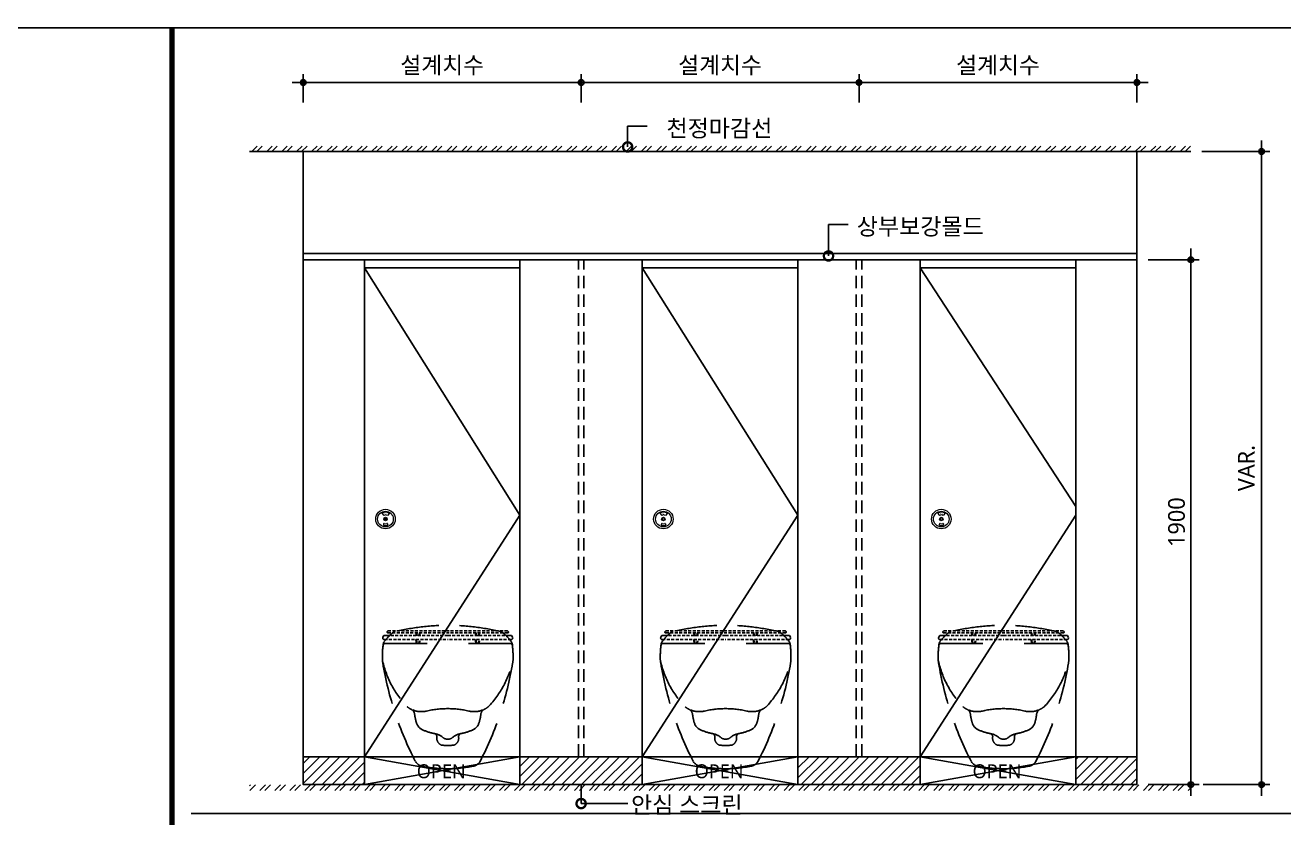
# Model space of a CAD drawing. Extents: x -256 to 8104, y -176 to 5714.
# Drawn here: x 2220 to 4485, y 4116 to 5543 of the extents above; entities that cross this region are included whole.
import ezdxf
from ezdxf.enums import TextEntityAlignment as Align

# ---------------------------------------------------------------- set-up
doc = ezdxf.new("R2010")
doc.units = 0
doc.header["$LTSCALE"] = 30
doc.linetypes.add('HIDDEN', pattern=[0.375, 0.25, -0.125])
doc.layers.get('0').update_dxf_attribs({"linetype": 'CONTINUOUS'})
doc.layers.get('DEFPOINTS').update_dxf_attribs({"linetype": 'CONTINUOUS'})
for name, color, linetype in [('DIM', 7, 'CONTINUOUS'), ('HAT', 8, 'CONTINUOUS'), ('HID', 9, 'HIDDEN'), ('문자', 3, 'CONTINUOUS'), ('부자재', 4, 'CONTINUOUS'), ('잠금쇠(회전형)', 4, 'CONTINUOUS'), ('치수', 1, 'CONTINUOUS'), ('판넬', 2, 'CONTINUOUS'), ('해치', 8, 'CONTINUOUS')]:
    doc.layers.add(name, color=color, linetype=linetype)
doc.styles.add('HDW', font='gulim.ttc')
doc.styles.add('돋움', font='malgun.ttf')
doc.dimstyles.new('10', dxfattribs={"dimscale": 10, "dimtxt": 3, "dimasz": 1, "dimexe": 1.5, "dimexo": 2, "dimgap": 1, "dimtad": 1, "dimdec": 0, "dimlunit": 6, "dimtxsty": '돋움', "dimblk": 'DIMDOT', "dimcen": -1, "dimdle": 1.5, "dimclrt": 3, "dimazin": 3, "dimtfac": 1, "dimtdec": 0, "dimtix": 1, "dimtmove": 2, "dimatfit": 3, "dimldrblk": 'DIMDOT', "dimarcsym": 0})
pattern_1 = [(45, (151.98, -13962.043), (-8.980256, 8.980256), [])]

# ---------------------------------------------------------------- blocks, each defined once
blk = doc.blocks.new('DIMDOT')
at = {"linetype": 'Continuous'}
blk.add_line((-2, 0), (2, 0), dxfattribs=at)
for radius in [0.5, 0.25]:
    blk.add_circle((0, 0), radius, dxfattribs=at)
blk = doc.blocks.new('*D1097')
at = {"layer": 'DEFPOINTS', "color": 0}
for p in [(11693.7, -8346.1), (11193.7, -8402.4), (11693.7, -8402.4)]:
    blk.add_point(p, dxfattribs=at)
at = {"layer": 'DIM', "color": 0, "lineweight": -2, "ltscale": 10}
for p, q in [((11193.7, -8382.4), (11193.7, -8331.1)), ((11693.7, -8382.4), (11693.7, -8331.1)), ((11203.7, -8346.1), (11683.7, -8346.1))]:
    blk.add_line(p, q, dxfattribs=at)
at = {"layer": 'DIM', "color": 0, "lineweight": -2, "xscale": 10, "yscale": 10, "zscale": 10, "rotation": 180}
blk.add_blockref('DIMDOT', (11193.7, -8346.1), dxfattribs=at)
at = {"layer": 'DIM', "color": 0, "lineweight": -2, "xscale": 10, "yscale": 10, "zscale": 10}
blk.add_blockref('DIMDOT', (11693.7, -8346.1), dxfattribs=at)
at = {"layer": 'DIM', "color": 3, "insert": (11443.7, -8316.5), "char_height": 30, "attachment_point": 5, "style": '돋움'}
blk.add_mtext('설계치수', dxfattribs=at)
blk = doc.blocks.new('*D1098')
at = {"layer": 'DEFPOINTS', "color": 0}
for p in [(12193.7, -8346.1), (11693.7, -8402.4), (12193.7, -8402.4)]:
    blk.add_point(p, dxfattribs=at)
at = {"layer": 'DIM', "color": 0, "lineweight": -2, "ltscale": 10}
for p, q in [((11693.7, -8382.4), (11693.7, -8331.1)), ((12193.7, -8382.4), (12193.7, -8331.1)), ((11703.7, -8346.1), (12183.7, -8346.1))]:
    blk.add_line(p, q, dxfattribs=at)
at = {"layer": 'DIM', "color": 0, "lineweight": -2, "xscale": 10, "yscale": 10, "zscale": 10, "rotation": 180}
blk.add_blockref('DIMDOT', (11693.7, -8346.1), dxfattribs=at)
at = {"layer": 'DIM', "color": 0, "lineweight": -2, "xscale": 10, "yscale": 10, "zscale": 10}
blk.add_blockref('DIMDOT', (12193.7, -8346.1), dxfattribs=at)
at = {"layer": 'DIM', "color": 3, "insert": (11943.7, -8316.5), "char_height": 30, "attachment_point": 5, "style": '돋움'}
blk.add_mtext('설계치수', dxfattribs=at)
blk = doc.blocks.new('*D1099')
at = {"layer": 'DEFPOINTS', "color": 0}
for p in [(12693.7, -8346.1), (12193.7, -8402.4), (12693.7, -8402.4)]:
    blk.add_point(p, dxfattribs=at)
at = {"layer": 'DIM', "color": 0, "lineweight": -2, "ltscale": 10}
for p, q in [((12193.7, -8382.4), (12193.7, -8331.1)), ((12693.7, -8382.4), (12693.7, -8331.1)), ((12203.7, -8346.1), (12683.7, -8346.1))]:
    blk.add_line(p, q, dxfattribs=at)
at = {"layer": 'DIM', "color": 0, "lineweight": -2, "xscale": 10, "yscale": 10, "zscale": 10, "rotation": 180}
blk.add_blockref('DIMDOT', (12193.7, -8346.1), dxfattribs=at)
at = {"layer": 'DIM', "color": 0, "lineweight": -2, "xscale": 10, "yscale": 10, "zscale": 10}
blk.add_blockref('DIMDOT', (12693.7, -8346.1), dxfattribs=at)
at = {"layer": 'DIM', "color": 3, "insert": (12443.7, -8316.5), "char_height": 30, "attachment_point": 5, "style": '돋움'}
blk.add_mtext('설계치수', dxfattribs=at)
blk = doc.blocks.new('*D1100')
at = {"layer": 'DEFPOINTS', "color": 0}
for p in [(12693.7, -8665.3), (12693.7, -9610.3), (12790.6, -9610.3)]:
    blk.add_point(p, dxfattribs=at)
at = {"layer": 'DIM', "color": 0, "lineweight": -2, "ltscale": 10}
for p, q in [((12713.7, -8665.3), (12805.6, -8665.3)), ((12790.6, -8675.3), (12790.6, -9600.3)), ((12713.7, -9610.3), (12805.6, -9610.3))]:
    blk.add_line(p, q, dxfattribs=at)
at = {"layer": 'DIM', "color": 0, "lineweight": -2, "xscale": 10, "yscale": 10, "zscale": 10}
for p, rotation in [((12790.6, -8665.3), 90), ((12790.6, -9610.3), 270)]:
    blk.add_blockref('DIMDOT', p, dxfattribs=dict(at, rotation=rotation))
at = {"layer": 'DIM', "color": 3, "insert": (12765, -9137.8), "char_height": 30, "attachment_point": 5, "rotation": 90, "style": '돋움'}
blk.add_mtext('1900', dxfattribs=at)
blk = doc.blocks.new('A$C460A2A32')
at = {"color": 0}
for p, q in [((12.8, 32), (11.2, 30.4)), ((12.8, 32), (162.3, 32)), ((311.8, 32), (162.3, 32)), ((311.8, 32), (313.4, 30.4)), ((2.8, 20), (0.5, 16)), ((2.8, 20), (8.6, 20)), ((3.9, 10), (162.3, 10)), ((8.6, 20), (162.3, 20)), ((12.6, 27), (162.3, 27)), ((312, 27), (162.3, 27)), ((316, 20), (162.3, 20)), ((320.7, 10), (162.3, 10)), ((321.8, 20), (316, 20)), ((321.8, 20), (324.1, 16))]:
    blk.add_line(p, q, dxfattribs=at)
for centre, radius, start, end in [((3.9, 14), 4, 150.0107, 270), ((12.6, 29), 2, 135, 270), ((108.9, 28.2), 26, 182.6717, 198.4118), ((108.9, 10), 26, 180, 202.6199), ((107.4, 28.2), 23, 183.0205, 200.9186), ((107.4, 10), 23, 180, 205.7715), ((68.6, 10), 23, 334.2285, 0), ((68.6, 28.2), 23, 339.0814, 356.9795), ((67.1, 10), 26, 337.3801, 0), ((67.1, 28.2), 26, 341.5882, 357.3283), ((257.5, 28.2), 26, 182.6717, 198.4118), ((257.5, 10), 26, 180, 202.6199), ((256, 28.2), 23, 183.0205, 200.9186), ((256, 10), 23, 180, 205.7715), ((217.2, 10), 23, 334.2285, 0), ((217.2, 28.2), 23, 339.0814, 356.9795), ((215.7, 10), 26, 337.3801, 0), ((215.7, 28.2), 26, 341.5882, 357.3283), ((312, 29), 2, 270, 45), ((320.7, 14), 4, 270, 29.9893)]:
    blk.add_arc(centre, radius, start, end, dxfattribs=at)
blk = doc.blocks.new('_DOTSMALL')
at = {"color": 0, "linetype": 'ByBlock', "const_width": 0.5}
blk.add_lwpolyline([(-0.0625, 0, 1), (0.0625, 0, 1)], format="xyb", close=True, dxfattribs=at)
blk = doc.blocks.new('A$C63EC304E')
at = {"layer": '치수', "color": 1, "xscale": 2.5, "yscale": 2.5, "zscale": 2.5, "rotation": 234.3098741996962}
blk.add_blockref('_DOTSMALL', (0.31, 0.31), dxfattribs=at)
blk = doc.blocks.new('A$C2BC9653E')
at = {"layer": '치수', "xscale": 0.3333333333333333, "yscale": 0.3333333333333333, "zscale": 0.3333333333333333}
blk.add_blockref('A$C63EC304E', (0, 0), dxfattribs=at)
blk = doc.blocks.new('A$C7FC71301')
at = {"layer": '치수', "rotation": 180}
blk.add_blockref('A$C2BC9653E', (0.208, 0.208), dxfattribs=at)
blk = doc.blocks.new('A$C4A20372B')
at = {"layer": '치수'}
blk.add_blockref('A$C7FC71301', (0, 0), dxfattribs=at)
blk = doc.blocks.new('A$C566469F5')
at = {"layer": '치수'}
blk.add_blockref('A$C4A20372B', (0, 0), dxfattribs=at)
blk = doc.blocks.new('A$C7E317CD4')
at = {"layer": '해치', "xscale": 2, "yscale": 2, "zscale": 2}
blk.add_blockref('A$C566469F5', (0, 0), dxfattribs=at)
blk = doc.blocks.new('A$C601D7F27')
at = {"layer": '치수'}
blk.add_blockref('A$C7E317CD4', (0, 0), dxfattribs=at)
blk = doc.blocks.new('A$C38802C08')
at = {"layer": '치수'}
blk.add_blockref('A$C601D7F27', (0, 0), dxfattribs=at)
blk = doc.blocks.new('*D1116')
at = {"layer": 'DEFPOINTS', "color": 0}
for p in [(12790.6, -8470.5), (12918, -8470.5), (12793.1, -9610.3)]:
    blk.add_point(p, dxfattribs=at)
at = {"layer": 'DIM', "color": 0, "lineweight": -2, "ltscale": 10}
for p, q in [((12810.6, -8470.5), (12933, -8470.5)), ((12918, -9600.3), (12918, -8480.5)), ((12813.1, -9610.3), (12933, -9610.3))]:
    blk.add_line(p, q, dxfattribs=at)
at = {"layer": 'DIM', "color": 0, "lineweight": -2, "xscale": 10, "yscale": 10, "zscale": 10}
for p, rotation in [((12918, -8470.5), 90), ((12918, -9610.3), 270)]:
    blk.add_blockref('DIMDOT', p, dxfattribs=dict(at, rotation=rotation))
at = {"layer": 'DIM', "color": 3, "insert": (12890.7, -9040.4), "char_height": 30, "attachment_point": 5, "rotation": 90, "style": '돋움'}
blk.add_mtext('VAR.', dxfattribs=at)
blk = doc.blocks.new('BASIC_41', base_point=(8473.5, -13786.3))
at = {"layer": 'HAT'}
h = blk.add_hatch(dxfattribs=at)
h.set_pattern_fill('ANSI32', color=256, scale=2, style=0)
h.set_pattern_definition([(45, (-142.39, -14103.519), (-13.470384, 13.470384), []), (45, (-133.41, -14103.519), (-13.470384, 13.470384), [])])
h.paths.add_polyline_path([(11097, -8460.5), (12790.6, -8460.5), (12790.6, -8470.5), (11097, -8470.5)])
h = blk.add_hatch(dxfattribs=at)
h.set_pattern_fill('ANSI32', color=256, scale=2, style=0)
h.set_pattern_definition([(45, (-142.39, -13921.539), (-13.470384, 13.470384), []), (45, (-133.41, -13921.539), (-13.470384, 13.470384), [])])
h.paths.add_polyline_path([(11097, -9620.8), (12790.6, -9620.8), (12790.6, -9610.8), (11097, -9610.8)])
at = {"layer": '해치', "transparency": 33554687}
h = blk.add_hatch(dxfattribs=at)
h.set_pattern_fill('ANSI31', color=3, scale=4)
h.set_pattern_definition(pattern_1)
h.paths.add_polyline_path([(11193.7, -9560.3), (11303.7, -9560.3), (11303.7, -9610.3), (11193.7, -9610.3)])
h = blk.add_hatch(dxfattribs=at)
h.set_pattern_fill('ANSI31', color=3, scale=4)
h.set_pattern_definition(pattern_1)
h.paths.add_polyline_path([(11583.7, -9560.3), (11803.7, -9560.3), (11803.7, -9610.3), (11583.7, -9610.3)])
h.paths.add_polyline_path([(12083.7, -9560.3), (12303.7, -9560.3), (12303.7, -9610.3), (12083.7, -9610.3)])
h.paths.add_polyline_path([(12583.7, -9560.3), (12693.7, -9560.3), (12693.7, -9610.3), (12583.7, -9610.3)])
at = {"color": 2}
blk.add_line((11097, -8470.5), (12790.6, -8470.5), dxfattribs=at)
for p, q in [((11193.7, -9131.7), (11193.7, -8470.5)), ((12693.7, -9131.7), (12693.7, -8470.5)), ((11193.7, -9145.4), (11193.7, -9610.3)), ((12693.7, -9145.4), (12693.7, -9610.3)), ((11193.7, -9610.3), (12693.7, -9610.3))]:
    blk.add_line(p, q)
at = {"color": 8}
blk.add_line((10992.3, -9662.1), (14340.1, -9662.1), dxfattribs=at)
at = {"color": 8, "const_width": 10}
blk.add_lwpolyline([(10957.6, -11017), (10957.6, -8247.9)], dxfattribs=at)
at = {"color": 2}
for points in [[(8472.8, -8247.9), (15725.1, -8247.9), (15725.1, -13786.2), (8472.8, -13786.2)], [(8472.8, -8247.9), (15725.1, -8247.9), (15725.1, -13786.2), (8472.8, -13786.2)], [(8472.8, -8247.9), (16454.7, -8247.9), (16454.7, -13786.2), (8472.8, -13786.2)], [(11193.7, -8654.3), (12693.7, -8654.3), (12693.7, -8665.3), (11193.7, -8665.3)]]:
    blk.add_lwpolyline(points, close=True, dxfattribs=at)
at = {"layer": 'HID', "ltscale": 3}
for p, q in [((11688.7, -9560.3), (11688.7, -8665.3)), ((11698.7, -9560.3), (11698.7, -8665.3)), ((12188.7, -9560.3), (12188.7, -8665.3)), ((12198.7, -9560.3), (12198.7, -8665.3))]:
    blk.add_line(p, q, dxfattribs=at)
at = {"layer": 'HID', "ltscale": 10}
for p, q in [((11341.5, -9356.3), (11453.7, -9356.3)), ((11565.9, -9356.3), (11453.7, -9356.3)), ((11841.5, -9356.3), (11953.7, -9356.3)), ((12065.9, -9356.3), (11953.7, -9356.3)), ((12341.5, -9356.3), (12453.7, -9356.3)), ((12565.9, -9356.3), (12453.7, -9356.3))]:
    blk.add_line(p, q, dxfattribs=at)
for centre, radius, start, end in [((11453.7, -9726.7), 403.1, 76.2923, 103.7077), ((11953.7, -9726.7), 403.1, 76.2923, 103.7077), ((12453.7, -9726.7), 403.1, 76.2923, 103.7077), ((11411.3, -9407), 90, 128.0065, 143.1013), ((11359.6, -9340.8), 6, 103.9579, 128.0065), ((11547.8, -9340.8), 6, 51.9935, 76.0421), ((11496.1, -9407), 90, 36.8987, 51.9935), ((11911.3, -9407), 90, 128.0065, 143.1013), ((11859.6, -9340.8), 6, 103.9579, 128.0065), ((12047.8, -9340.8), 6, 51.9935, 76.0421), ((11996.1, -9407), 90, 36.8987, 51.9935), ((12411.3, -9407), 90, 128.0065, 143.1013), ((12359.6, -9340.8), 6, 103.9579, 128.0065), ((12547.8, -9340.8), 6, 51.9935, 76.0421), ((12496.1, -9407), 90, 36.8987, 51.9935), ((11516.1, -9380.7), 180, 172.4918, 181.055), ((11341.5, -9360.5), 4.2, 90, 173.3826), ((11346.6, -9358.4), 9, 143.1013, 172.4918), ((11565.9, -9360.5), 4.2, 6.6174, 90), ((11560.8, -9358.4), 9, 7.5082, 36.8987), ((11391.3, -9380.7), 180, 358.945, 7.5082), ((12016.1, -9380.7), 180, 172.4918, 181.055), ((11841.5, -9360.5), 4.2, 90, 173.3826), ((11846.6, -9358.4), 9, 143.1013, 172.4918), ((12065.9, -9360.5), 4.2, 6.6174, 90), ((12060.8, -9358.4), 9, 7.5082, 36.8987), ((11891.3, -9380.7), 180, 358.945, 7.5082), ((12516.1, -9380.7), 180, 172.4918, 181.055), ((12341.5, -9360.5), 4.2, 90, 173.3826), ((12346.6, -9358.4), 9, 143.1013, 172.4918), ((12565.9, -9360.5), 4.2, 6.6174, 90), ((12560.8, -9358.4), 9, 7.5082, 36.8987), ((12391.3, -9380.7), 180, 358.945, 7.5082), ((11378.1, -9383.3), 42, 181.055, 190.5892), ((11509, -9348.3), 177, 192.809, 223.5419), ((11931.1, -9293.1), 602.3, 189.3568, 207.2383), ((10976.3, -9293.1), 602.3, 332.7617, 350.6432), ((11398.4, -9348.3), 177, 316.4581, 347.191), ((11529.3, -9383.3), 42, 349.4108, 358.945), ((11878.1, -9383.3), 42, 181.055, 190.5892), ((12009, -9348.3), 177, 192.809, 223.5419), ((12431.1, -9293.1), 602.3, 189.3568, 207.2383), ((11476.3, -9293.1), 602.3, 332.7617, 350.6432), ((11898.4, -9348.3), 177, 316.4581, 347.191), ((12029.3, -9383.3), 42, 349.4108, 358.945), ((12378.1, -9383.3), 42, 181.055, 190.5892), ((12509, -9348.3), 177, 192.809, 223.5419), ((12931.1, -9293.1), 602.3, 189.3568, 207.2383), ((11976.3, -9293.1), 602.3, 332.7617, 350.6432), ((12398.4, -9348.3), 177, 316.4581, 347.191), ((12529.3, -9383.3), 42, 349.4108, 358.945), ((11406.3, -9437), 42, 232.3598, 243.5689), ((11382.2, -9485.3), 12, 6.9609, 63.5689), ((11406.3, -9437), 42, 248.0565, 282.8609), ((11484.6, -9472.9), 91.1, 186.9609, 196.5836), ((11453.7, -9644.6), 171, 90, 102.8609), ((11453.7, -9644.6), 171, 77.1391, 90), ((11501.1, -9437), 42, 257.1391, 291.9435), ((11422.8, -9472.9), 91.1, 343.4164, 353.0391), ((11525.1, -9485.3), 12, 116.4311, 173.0391), ((11501.1, -9437), 42, 296.4311, 307.6402), ((11906.3, -9437), 42, 232.3598, 243.5689), ((11882.2, -9485.3), 12, 6.9609, 63.5689), ((11906.3, -9437), 42, 248.0565, 282.8609), ((11984.6, -9472.9), 91.1, 186.9609, 196.5836), ((11953.7, -9644.6), 171, 90, 102.8609), ((11953.7, -9644.6), 171, 77.1391, 90), ((12001.1, -9437), 42, 257.1391, 291.9435), ((11922.8, -9472.9), 91.1, 343.4164, 353.0391), ((12025.1, -9485.3), 12, 116.4311, 173.0391), ((12001.1, -9437), 42, 296.4311, 307.6402), ((12406.3, -9437), 42, 232.3598, 243.5689), ((12382.2, -9485.3), 12, 6.9609, 63.5689), ((12406.3, -9437), 42, 248.0565, 282.8609), ((12484.6, -9472.9), 91.1, 186.9609, 196.5836), ((12453.7, -9644.6), 171, 90, 102.8609), ((12453.7, -9644.6), 171, 77.1391, 90), ((12501.1, -9437), 42, 257.1391, 291.9435), ((12422.8, -9472.9), 91.1, 343.4164, 353.0391), ((12525.1, -9485.3), 12, 116.4311, 173.0391), ((12501.1, -9437), 42, 296.4311, 307.6402), ((11417.4, -9492.9), 21, 196.5836, 247.6201), ((11490, -9492.9), 21, 292.3799, 343.4164), ((11917.4, -9492.9), 21, 196.5836, 247.6201), ((11990, -9492.9), 21, 292.3799, 343.4164), ((12417.4, -9492.9), 21, 196.5836, 247.6201), ((12490, -9492.9), 21, 292.3799, 343.4164), ((11453.7, -9404.7), 116.3, 247.6201, 258.9228), ((11428.2, -9524.3), 6, 0, 77.9673), ((11425.6, -9548.3), 30, 49.4621, 78.9228), ((11447.6, -9526.7), 13.6, 169.8446, 248.5821), ((11453.7, -9515.4), 13.3, 229.4621, 270), ((11453.7, -9515.4), 13.3, 270, 310.5379), ((11481.8, -9548.3), 30, 101.0772, 130.5379), ((11459.8, -9526.7), 13.6, 291.4179, 10.1554), ((11479.2, -9524.3), 6, 102.0327, 180), ((11453.7, -9404.7), 116.3, 281.0772, 292.3799), ((11953.7, -9404.7), 116.3, 247.6201, 258.9228), ((11928.2, -9524.3), 6, 0, 77.9673), ((11925.6, -9548.3), 30, 49.4621, 78.9228), ((11947.6, -9526.7), 13.6, 169.8446, 248.5821), ((11953.7, -9515.4), 13.3, 229.4621, 270), ((11953.7, -9515.4), 13.3, 270, 310.5379), ((11981.8, -9548.3), 30, 101.0772, 130.5379), ((11959.8, -9526.7), 13.6, 291.4179, 10.1554), ((11979.2, -9524.3), 6, 102.0327, 180), ((11953.7, -9404.7), 116.3, 281.0772, 292.3799), ((12453.7, -9404.7), 116.3, 247.6201, 258.9228), ((12428.2, -9524.3), 6, 0, 77.9673), ((12425.6, -9548.3), 30, 49.4621, 78.9228), ((12447.6, -9526.7), 13.6, 169.8446, 248.5821), ((12453.7, -9515.4), 13.3, 229.4621, 270), ((12453.7, -9515.4), 13.3, 270, 310.5379), ((12481.8, -9548.3), 30, 101.0772, 130.5379), ((12459.8, -9526.7), 13.6, 291.4179, 10.1554), ((12479.2, -9524.3), 6, 102.0327, 180), ((12453.7, -9404.7), 116.3, 281.0772, 292.3799), ((11453.7, -9368.8), 171, 266.2838, 270), ((11453.7, -9368.8), 171, 270, 273.7162), ((11953.7, -9368.8), 171, 266.2838, 270), ((11953.7, -9368.8), 171, 270, 273.7162), ((12453.7, -9368.8), 171, 266.2838, 270), ((12453.7, -9368.8), 171, 270, 273.7162), ((11411.1, -9559.6), 18, 210.6249, 258.7833), ((11453.7, -9344.8), 237, 258.7833, 270), ((11453.7, -9344.8), 237, 270, 281.2167), ((11496.3, -9559.6), 18, 281.2167, 329.3751), ((11911.1, -9559.6), 18, 210.6249, 258.7833), ((11953.7, -9344.8), 237, 258.7833, 270), ((11953.7, -9344.8), 237, 270, 281.2167), ((11996.3, -9559.6), 18, 281.2167, 329.3751), ((12411.1, -9559.6), 18, 210.6249, 258.7833), ((12453.7, -9344.8), 237, 258.7833, 270), ((12453.7, -9344.8), 237, 270, 281.2167), ((12496.3, -9559.6), 18, 281.2167, 329.3751)]:
    blk.add_arc(centre, radius, start, end, dxfattribs=at)
at = {"layer": '부자재', "color": 3}
blk.add_line((12693.7, -8470.5), (11193.7, -8470.5), dxfattribs=at)
blk.add_line((12693.7, -8470.5), (11193.7, -8470.5), dxfattribs=at)
at = {"layer": '잠금쇠(회전형)', "linetype": 'Continuous', "lineweight": 15}
for p, q in [((11335.1, -9121.6), (11338.7, -9125.6)), ((11348.8, -9121.6), (11345.2, -9125.6)), ((11835.1, -9121.6), (11838.7, -9125.6)), ((11848.8, -9121.6), (11845.2, -9125.6)), ((12335.1, -9121.6), (12338.7, -9125.6)), ((12348.8, -9121.6), (12345.2, -9125.6)), ((11338.4, -9140.8), (11338, -9141.9)), ((11340.3, -9129.3), (11340.3, -9135.1)), ((11343, -9129.4), (11343, -9135.1)), ((11345.5, -9140.8), (11345.9, -9141.9)), ((11838.4, -9140.8), (11838, -9141.9)), ((11840.3, -9129.3), (11840.3, -9135.1)), ((11843, -9129.4), (11843, -9135.1)), ((11845.5, -9140.8), (11845.9, -9141.9)), ((12338.4, -9140.8), (12338, -9141.9)), ((12340.3, -9129.3), (12340.3, -9135.1)), ((12343, -9129.4), (12343, -9135.1)), ((12345.5, -9140.8), (12345.9, -9141.9))]:
    blk.add_line(p, q, dxfattribs=at)
for centre, radius in [((11341.7, -9132.2), 17.6), ((11341.7, -9132.2), 14.1), ((11841.7, -9132.2), 17.6), ((11841.7, -9132.2), 14.1), ((12341.7, -9132.2), 17.6), ((12341.7, -9132.2), 14.1), ((11341.7, -9132.2), 3.21), ((11841.7, -9132.2), 3.21), ((12341.7, -9132.2), 3.21)]:
    blk.add_circle(centre, radius, dxfattribs=at)
for centre, radius, start, end in [((11342, -9133.9), 14.1, 61.0478, 118.9522), ((11342, -9131.6), 6.81, 61.8696, 118.1304), ((11842, -9133.9), 14.1, 61.0478, 118.9522), ((11842, -9131.6), 6.81, 61.8696, 118.1304), ((12342, -9133.9), 14.1, 61.0478, 118.9522), ((12342, -9131.6), 6.81, 61.8696, 118.1304), ((11338.9, -9142.3), 0.98, 160.8571, 255.4685), ((11339.3, -9141.1), 0.98, 72.2332, 160.8571), ((11342, -9130.5), 13.2, 255.4685, 284.5315), ((11342, -9132.8), 7.75, 252.2332, 287.7668), ((11344.6, -9141.1), 0.98, 19.1429, 107.7668), ((11345, -9142.3), 0.98, 284.5315, 19.1429), ((11838.9, -9142.3), 0.98, 160.8571, 255.4685), ((11839.3, -9141.1), 0.98, 72.2332, 160.8571), ((11842, -9130.5), 13.2, 255.4685, 284.5315), ((11842, -9132.8), 7.75, 252.2332, 287.7668), ((11844.6, -9141.1), 0.98, 19.1429, 107.7668), ((11845, -9142.3), 0.98, 284.5315, 19.1429), ((12338.9, -9142.3), 0.98, 160.8571, 255.4685), ((12339.3, -9141.1), 0.98, 72.2332, 160.8571), ((12342, -9130.5), 13.2, 255.4685, 284.5315), ((12342, -9132.8), 7.75, 252.2332, 287.7668), ((12344.6, -9141.1), 0.98, 19.1429, 107.7668), ((12345, -9142.3), 0.98, 284.5315, 19.1429)]:
    blk.add_arc(centre, radius, start, end, dxfattribs=at)
at = {"layer": '치수'}
for p, q in [((11777.4, -8461.9), (11777.4, -8424.8)), ((11777.4, -8424.8), (11812.5, -8424.8)), ((12138.8, -8658.3), (12138.8, -8601.6)), ((12138.8, -8601.6), (12173.9, -8601.6)), ((11583.7, -9125), (11303.7, -8679.9)), ((12083.7, -9125), (11803.7, -8679.9)), ((12583.7, -9109.5), (12303.7, -8679.9)), ((11583.7, -9125), (11303.7, -9560.3)), ((12083.7, -9125), (11803.7, -9560.3)), ((12583.7, -9125), (12303.7, -9560.3)), ((11303.7, -9610.3), (11583.7, -9560.3)), ((11303.7, -9560.3), (11583.7, -9610.3)), ((11803.7, -9610.3), (12083.7, -9560.3)), ((11803.7, -9560.3), (12083.7, -9610.3)), ((12303.7, -9610.3), (12583.7, -9560.3)), ((12303.7, -9560.3), (12583.7, -9610.3)), ((11693.7, -9610.3), (11693.7, -9644.6)), ((11777.8, -9644.6), (11693.7, -9644.6))]:
    blk.add_line(p, q, dxfattribs=at)
at = {"layer": '판넬'}
for p, q in [((11583.7, -8679.9), (11303.7, -8679.9)), ((11303.7, -8695.3), (11303.7, -9560.3)), ((11583.7, -8695.3), (11583.7, -9517.2)), ((12083.7, -8679.9), (11803.7, -8679.9)), ((11803.7, -8695.3), (11803.7, -9560.3)), ((12083.7, -8695.3), (12083.7, -8707.7)), ((12583.7, -8679.9), (12303.7, -8679.9)), ((12303.7, -8695.3), (12303.7, -9560.3)), ((12583.7, -8695.3), (12583.7, -8707.7)), ((12083.7, -8707.7), (12083.7, -9517.2)), ((12583.7, -8707.7), (12583.7, -9517.2)), ((11583.7, -9517.2), (11583.7, -9560.3)), ((12083.7, -9517.2), (12083.7, -9560.3)), ((12583.7, -9517.2), (12583.7, -9560.3)), ((11583.7, -9560.3), (11303.7, -9560.3)), ((12083.7, -9560.3), (11803.7, -9560.3)), ((12583.7, -9560.3), (12303.7, -9560.3))]:
    blk.add_line(p, q, dxfattribs=at)
at = {"layer": '판넬', "color": 3}
for p, q in [((11303.7, -9560.3), (11193.7, -9560.3)), ((11803.7, -9560.3), (11583.7, -9560.3)), ((11803.7, -9560.3), (11703.7, -9560.3)), ((12303.7, -9560.3), (12083.7, -9560.3)), ((12693.7, -9560.3), (12583.7, -9560.3))]:
    blk.add_line(p, q, dxfattribs=at)
at = {"layer": '판넬'}
for points in [[(11303.7, -9560.3), (11193.7, -9560.3), (11193.7, -8665.3), (11303.7, -8665.3)], [(11583.7, -8665.3), (11803.7, -8665.3), (11803.7, -9560.3), (11583.7, -9560.3)], [(12083.7, -8665.3), (12303.7, -8665.3), (12303.7, -9560.3), (12083.7, -9560.3)], [(12693.7, -9560.3), (12583.7, -9560.3), (12583.7, -8665.3), (12693.7, -8665.3)]]:
    blk.add_lwpolyline(points, close=True, dxfattribs=at)
at = {"layer": '해치', "color": 3}
blk.add_line((11583.7, -8695.3), (11583.7, -8665.3), dxfattribs=at)
for points in [[(11193.7, -9560.3), (11303.7, -9560.3), (11303.7, -9610.3), (11193.7, -9610.3)], [(11583.7, -9560.3), (11803.7, -9560.3), (11803.7, -9610.3), (11583.7, -9610.3)], [(12083.7, -9560.3), (12303.7, -9560.3), (12303.7, -9610.3), (12083.7, -9610.3)], [(12583.7, -9560.3), (12693.7, -9560.3), (12693.7, -9610.3), (12583.7, -9610.3)]]:
    blk.add_lwpolyline(points, close=True, dxfattribs=at)
at = {"layer": 'HID', "ltscale": 10, "xscale": 0.7200000000011642, "yscale": 0.7200000000011642, "zscale": 0.7200000000011642}
for p in [(11336.8, -9356.5), (11836.8, -9356.5), (12336.8, -9356.5)]:
    blk.add_blockref('A$C460A2A32', p, dxfattribs=at)
at = {"layer": '해치', "xscale": -20, "yscale": 20, "zscale": 20, "rotation": 180}
for p in [(11773.2, -8458), (12134.6, -8654.3)]:
    blk.add_blockref('A$C38802C08', p, dxfattribs=at)
at = {"layer": '해치', "xscale": -20, "yscale": 20, "zscale": 20}
blk.add_blockref('A$C38802C08', (11697.9, -9648.7), dxfattribs=at)
at = {"layer": '문자', "style": '돋움'}
for s, height, p in [('천정마감선', 30.34, (11942.5, -8428.3)), ('상부보강몰드', 30.34, (12303.9, -8605.1)), ('OPEN', 25, (11442, -9586.3)), ('OPEN', 25, (11942, -9586.3)), ('OPEN', 25, (12442, -9586.3)), ('안심 스크린', 30.34, (11883.9, -9646.3))]:
    blk.add_text(s, height=height, dxfattribs=at).set_placement(p, align=Align.MIDDLE)
at = {"layer": '잠금쇠(회전형)', "linetype": 'Continuous', "lineweight": 15, "style": 'HDW', "width": 0.659278}
for p, p2 in [((11338.8, -9123.7), (11345, -9123.7)), ((11838.8, -9123.7), (11845, -9123.7)), ((12338.8, -9123.7), (12345, -9123.7))]:
    blk.add_text('사용중', height=2.3, dxfattribs=at).set_placement(p, p2, align=Align.FIT)
at = {"layer": 'DIM', "ltscale": 10}
for base, p1, p2, picture, middle in [((11693.7, -8346.1), (11193.7, -8402.4), (11693.7, -8402.4), '*D1097', (11443.7, -8316.5)), ((12193.7, -8346.1), (11693.7, -8402.4), (12193.7, -8402.4), '*D1098', (11943.7, -8316.5)), ((12693.7, -8346.1), (12193.7, -8402.4), (12693.7, -8402.4), '*D1099', (12443.7, -8316.5))]:
    dim = blk.add_linear_dim(base=base, p1=p1, p2=p2, text='설계치수', dimstyle='10', override={"dimtxsty": '돋움'}, dxfattribs=at)
    dim.commit()
    dim.dimension.update_dxf_attribs({"geometry": picture, "text_midpoint": middle})
dim = blk.add_linear_dim(base=(12918, -8470.5), p1=(12793.1, -9610.3), p2=(12790.6, -8470.5), angle=90, text='VAR.', dimstyle='10', dxfattribs=at)
dim.commit()
dim.dimension.update_dxf_attribs({"geometry": '*D1116', "text_midpoint": (12890.7, -9040.4), "dimtype": 160})
dim = blk.add_linear_dim(base=(12790.6, -9610.3), p1=(12693.7, -8665.3), p2=(12693.7, -9610.3), angle=90, text='1900', dimstyle='10', override={"dimtxt": 3, "dimtxsty": '돋움'}, dxfattribs=at)
dim.commit()
dim.dimension.update_dxf_attribs({"geometry": '*D1100', "text_midpoint": (12765, -9137.8)})

msp = doc.modelspace()

# ---------------------------------------------------------------- block references
msp.add_blockref('BASIC_41', (0, 0))

doc.saveas('drawing.dxf')
